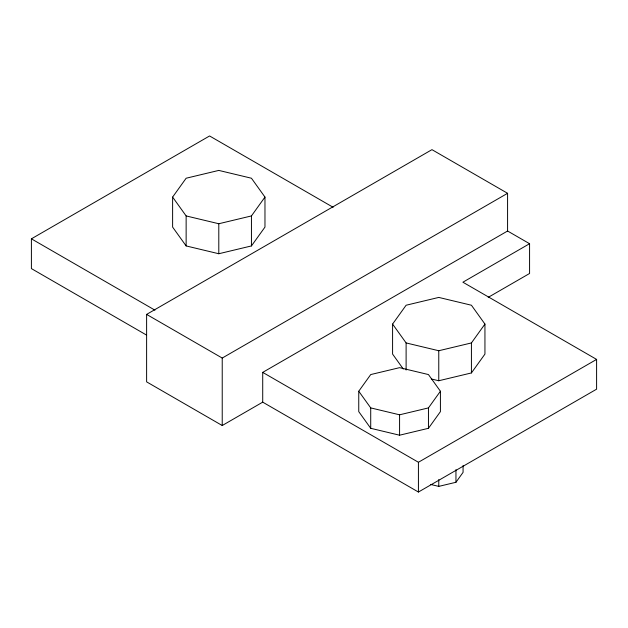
<?xml version="1.0" encoding="UTF-8"?>
<svg xmlns="http://www.w3.org/2000/svg" width="628" height="628" viewBox="0 0 628 628"><rect width="100%" height="100%" fill="white"/><g stroke="black" fill="none" stroke-linecap="round" stroke-linejoin="round"><path stroke-width="0.94" d="M172.614 197.082L186.139 178.226L218.795 170.416L251.443 178.226L264.969 197.082L264.969 227.085L251.443 245.933L218.795 253.743L186.139 245.933L172.614 227.085L172.614 197.082L186.139 215.93L186.139 245.933M251.443 245.933L251.443 215.93L264.969 197.082M403.294 369.013L392.586 354.082L392.586 324.079L406.112 305.232L438.768 297.421L471.424 305.232L484.942 324.079L484.942 354.082L471.424 372.938L438.768 380.749L431.303 378.959M358.753 391.236L370.716 374.563L399.581 367.663L428.453 374.563L440.416 391.236L440.416 411.63L428.453 428.304L399.581 435.204L370.716 428.304L358.753 411.63L358.753 391.236L370.716 407.902L370.716 428.304M471.424 372.938L471.424 342.935L484.942 324.079M428.453 428.304L428.453 407.902L440.416 391.236M430.627 484.439L438.768 486.386L455.952 482.28L463.072 472.358L463.072 465.552M146.481 335.038L31.4 268.596L31.4 238.828L209.579 135.962L333.13 207.287M262.716 402.148L222.226 425.525L146.614 381.863L146.614 314.392L431.962 149.652L507.581 193.306L507.581 231.01L262.716 372.38L262.716 402.148L418.421 492.038L596.6 389.172L596.6 359.404L462.899 282.208L529.577 243.711L529.577 273.478L488.215 297.358M146.614 314.392L222.226 358.054L507.581 193.306M262.716 372.38L418.421 462.271L596.6 359.404M186.139 215.93L218.795 223.741L251.443 215.93M392.586 324.079L406.112 342.935L438.768 350.738L471.424 342.935M370.716 407.902L399.581 414.81L428.453 407.902M507.581 231.01L529.577 243.711M31.4 238.828L154.943 310.161M455.952 469.634L455.952 482.28M438.768 350.738L438.768 380.749M438.768 479.58L438.768 486.386M418.421 462.271L418.421 492.038M406.112 342.935L406.112 370.033M399.581 414.81L399.581 435.204M222.226 358.054L222.226 425.525M218.795 223.741L218.795 253.743"/></g></svg>
